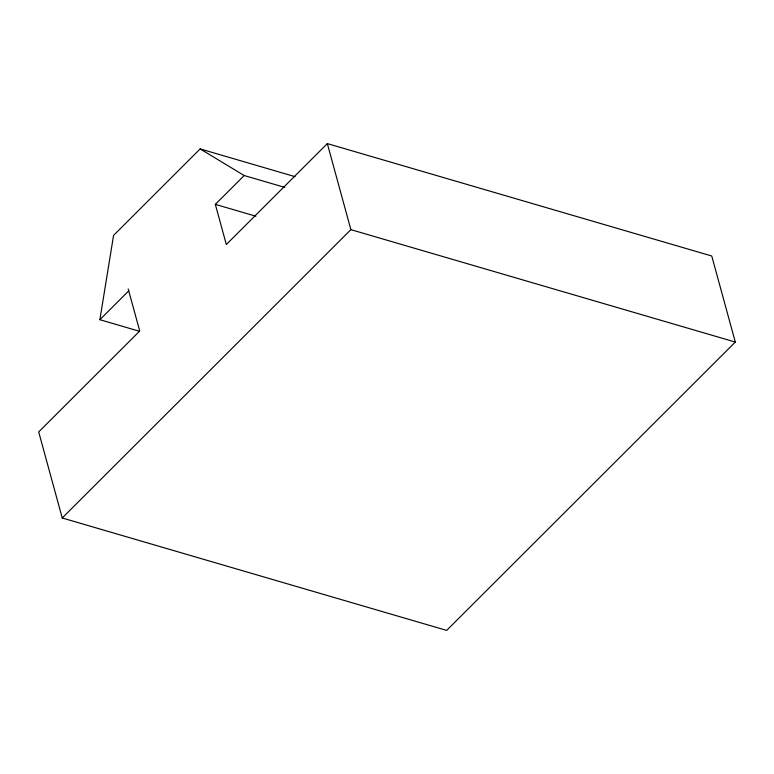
<?xml version="1.0" encoding="UTF-8"?>
<svg xmlns="http://www.w3.org/2000/svg" width="774" height="774" viewBox="0 0 774 774"><rect width="100%" height="100%" fill="white"/><g stroke="black" fill="none" stroke-linecap="round" stroke-linejoin="round"><path stroke-width="1.16" d="M139.243 331.214L99.875 319.701L113.565 235.412L200.156 148.908L295.107 176.675M99.875 319.701L128.736 290.869M128.213 288.954L139.726 331.02L38.7 431.94L62.239 517.99L446.666 630.404L735.3 342.06L711.761 256.01L327.334 143.596L226.318 244.516L215.327 204.365L244.197 175.534L284.716 187.376M62.239 517.99L350.874 229.646L327.334 143.596M350.874 229.646L735.3 342.06M215.327 204.365L255.855 216.217M200.156 148.908L244.197 175.534"/></g></svg>
